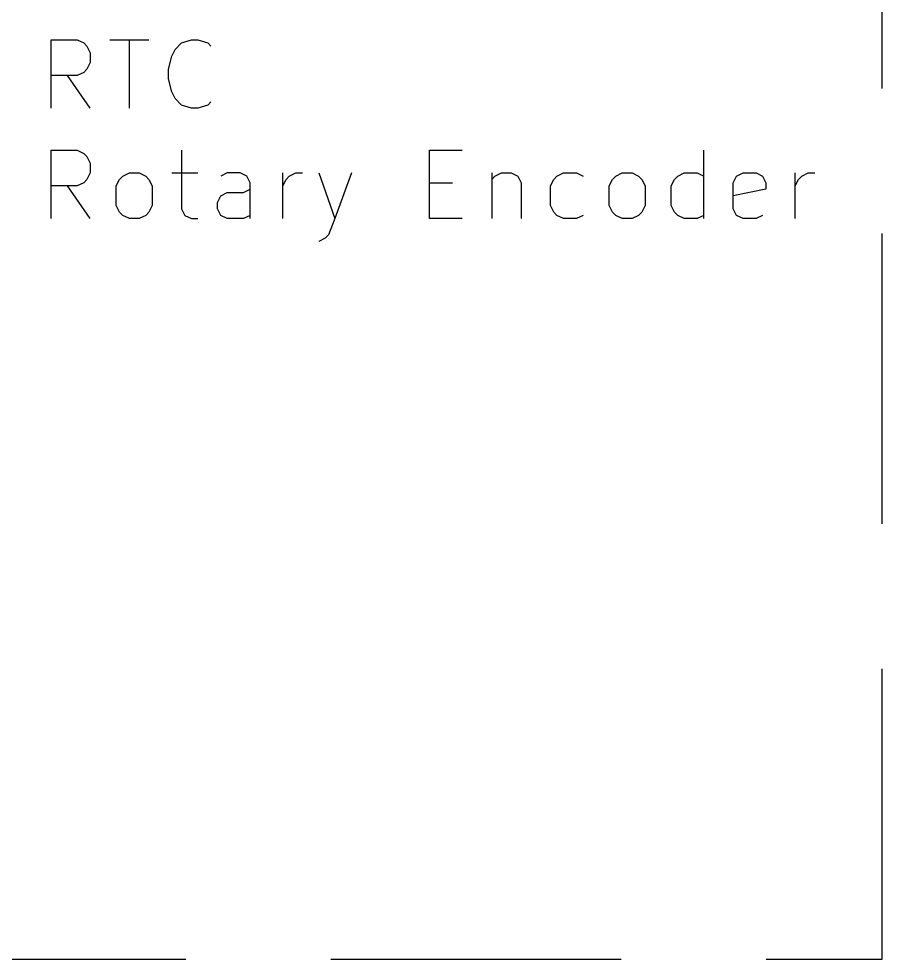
# Model space of a CAD drawing. Extents: x 0.4 to 11.3, y -7.9 to -0.4.
# Drawn here: x 5.262 to 6.75, y -4.35 to -2.73 of the extents above; entities that cross this region are included whole.
import ezdxf

# ---------------------------------------------------------------- set-up
doc = ezdxf.new("R2010")
doc.units = 0
doc.header["$MEASUREMENT"] = 0
doc.linetypes.add('DASHED', pattern=[0.75, 0.5, -0.25])
doc.layers.add('BLUE3', color=171, linetype='CONTINUOUS')

msp = doc.modelspace()

# ---------------------------------------------------------------- linework, layer by layer
at = {"layer": 'BLUE3', "linetype": 'DASHED'}
for p, q in [((6.75, -4.35), (6.75, -0.6)), ((0.55, -4.35), (6.75, -4.35))]:
    msp.add_line(p, q, dxfattribs=at)
at = {"layer": 'BLUE3', "linetype": 'CONTINUOUS'}
for p, q in [((5.3178, -2.884), (5.3178, -2.7659)), ((5.3178, -2.7659), (5.3628, -2.7659)), ((5.3628, -2.7659), (5.3741, -2.7715)), ((5.4191, -2.7659), (5.4866, -2.7659)), ((5.4528, -2.884), (5.4528, -2.7659)), ((5.5428, -2.7715), (5.5597, -2.7659)), ((5.5597, -2.7659), (5.5709, -2.7659)), ((5.5709, -2.7659), (5.5878, -2.7715)), ((5.3741, -2.7715), (5.3797, -2.7772)), ((5.3797, -2.7772), (5.3853, -2.7884)), ((5.5259, -2.794), (5.5316, -2.7828)), ((5.5316, -2.7828), (5.5428, -2.7715)), ((5.5878, -2.7715), (5.5934, -2.7772)), ((5.3853, -2.7884), (5.3853, -2.8053)), ((5.5203, -2.8165), (5.5259, -2.794)), ((5.3797, -2.8165), (5.3741, -2.8222)), ((5.3853, -2.8053), (5.3797, -2.8165)), ((5.5203, -2.8334), (5.5203, -2.8165)), ((5.3628, -2.8278), (5.3178, -2.8278)), ((5.3853, -2.884), (5.346, -2.8278)), ((5.3741, -2.8222), (5.3628, -2.8278)), ((5.5259, -2.8559), (5.5203, -2.8334)), ((5.5316, -2.8672), (5.5259, -2.8559)), ((5.5428, -2.8784), (5.5316, -2.8672)), ((5.5597, -2.884), (5.5428, -2.8784)), ((5.5878, -2.8784), (5.5709, -2.884)), ((5.5934, -2.8728), (5.5878, -2.8784)), ((5.5709, -2.884), (5.5597, -2.884)), ((5.3178, -3.0742), (5.3178, -2.9561)), ((5.3178, -2.9561), (5.3628, -2.9561)), ((5.3628, -2.9561), (5.3741, -2.9617)), ((5.3741, -2.9617), (5.3797, -2.9673)), ((5.5428, -2.9561), (5.5428, -3.0573)), ((5.9702, -3.0742), (5.9702, -2.9561)), ((5.9702, -2.9561), (6.0265, -2.9561)), ((6.4427, -3.0742), (6.4427, -2.9561)), ((5.3797, -2.9673), (5.3853, -2.9786)), ((5.3853, -2.9786), (5.3853, -2.9954)), ((5.3853, -2.9954), (5.3797, -3.0067)), ((5.4416, -3.0011), (5.4528, -2.9954)), ((5.4528, -2.9954), (5.4697, -2.9954)), ((5.4697, -2.9954), (5.4809, -3.0011)), ((5.5259, -2.9954), (5.5709, -2.9954)), ((5.6215, -2.9954), (5.6103, -3.0011)), ((5.644, -2.9954), (5.6215, -2.9954)), ((5.6553, -3.0011), (5.644, -2.9954)), ((5.7172, -3.0742), (5.7172, -2.9954)), ((5.7284, -3.0011), (5.7397, -2.9954)), ((5.7397, -2.9954), (5.7509, -2.9954)), ((5.779, -2.9954), (5.8071, -3.0742)), ((5.8353, -2.9954), (5.8071, -3.0742)), ((6.0771, -2.9954), (6.0771, -3.0742)), ((6.0827, -3.0011), (6.094, -2.9954)), ((6.094, -2.9954), (6.1109, -2.9954)), ((6.1109, -2.9954), (6.1221, -3.0011)), ((6.1896, -3.0011), (6.2008, -2.9954)), ((6.2008, -2.9954), (6.2233, -2.9954)), ((6.2233, -2.9954), (6.2346, -3.0011)), ((6.2908, -3.0011), (6.3021, -2.9954)), ((6.3021, -2.9954), (6.319, -2.9954)), ((6.319, -2.9954), (6.3302, -3.0011)), ((6.3977, -3.0011), (6.4089, -2.9954)), ((6.4089, -2.9954), (6.4314, -2.9954)), ((6.4314, -2.9954), (6.4427, -3.0011)), ((6.4989, -3.0011), (6.5102, -2.9954)), ((6.5102, -2.9954), (6.5327, -2.9954)), ((6.5327, -2.9954), (6.5439, -3.0011)), ((6.6002, -3.0742), (6.6002, -2.9954)), ((6.6114, -3.0011), (6.6227, -2.9954)), ((6.6227, -2.9954), (6.6339, -2.9954)), ((5.3741, -3.0123), (5.3628, -3.0179)), ((5.3797, -3.0067), (5.3741, -3.0123)), ((5.4303, -3.0179), (5.4359, -3.0067)), ((5.4359, -3.0067), (5.4416, -3.0011)), ((5.4809, -3.0011), (5.4866, -3.0067)), ((5.4866, -3.0067), (5.4922, -3.0179)), ((5.6609, -3.0123), (5.6553, -3.0011)), ((5.6609, -3.0742), (5.6609, -3.0123)), ((5.7172, -3.0179), (5.7228, -3.0067)), ((5.7228, -3.0067), (5.7284, -3.0011)), ((5.9702, -3.0123), (6.0096, -3.0123)), ((6.0771, -3.0067), (6.0827, -3.0011)), ((6.1221, -3.0011), (6.1277, -3.0123)), ((6.1277, -3.0123), (6.1277, -3.0742)), ((6.1784, -3.0179), (6.184, -3.0067)), ((6.184, -3.0067), (6.1896, -3.0011)), ((6.2796, -3.0179), (6.2852, -3.0067)), ((6.2852, -3.0067), (6.2908, -3.0011)), ((6.3302, -3.0011), (6.3358, -3.0067)), ((6.3358, -3.0067), (6.3415, -3.0179)), ((6.3864, -3.0179), (6.3921, -3.0067)), ((6.3921, -3.0067), (6.3977, -3.0011)), ((6.4933, -3.0123), (6.4989, -3.0011)), ((6.4933, -3.0573), (6.4933, -3.0123)), ((6.5439, -3.0011), (6.5496, -3.0123)), ((6.5496, -3.0123), (6.5496, -3.0236)), ((6.6002, -3.0179), (6.6058, -3.0067)), ((6.6058, -3.0067), (6.6114, -3.0011)), ((5.3628, -3.0179), (5.3178, -3.0179)), ((5.3853, -3.0742), (5.346, -3.0179)), ((5.4303, -3.0517), (5.4303, -3.0179)), ((5.4922, -3.0179), (5.4922, -3.0517)), ((5.6103, -3.0348), (5.6215, -3.0292)), ((5.6215, -3.0292), (5.6497, -3.0292)), ((5.6497, -3.0292), (5.6609, -3.0236)), ((6.1784, -3.0517), (6.1784, -3.0179)), ((6.2796, -3.0517), (6.2796, -3.0179)), ((6.3415, -3.0179), (6.3415, -3.0517)), ((6.3864, -3.0517), (6.3864, -3.0179)), ((6.5496, -3.0236), (6.4933, -3.0348)), ((5.6047, -3.0461), (5.6103, -3.0348)), ((5.4359, -3.0629), (5.4303, -3.0517)), ((5.4922, -3.0517), (5.4866, -3.0629)), ((5.5428, -3.0573), (5.5484, -3.0686)), ((5.6047, -3.0573), (5.6047, -3.0461)), ((5.6103, -3.0686), (5.6047, -3.0573)), ((6.184, -3.0629), (6.1784, -3.0517)), ((6.2852, -3.0629), (6.2796, -3.0517)), ((6.3415, -3.0517), (6.3358, -3.0629)), ((6.3921, -3.0629), (6.3864, -3.0517)), ((6.4989, -3.0686), (6.4933, -3.0573)), ((5.4416, -3.0686), (5.4359, -3.0629)), ((5.4528, -3.0742), (5.4416, -3.0686)), ((5.4697, -3.0742), (5.4528, -3.0742)), ((5.4809, -3.0686), (5.4697, -3.0742)), ((5.4866, -3.0629), (5.4809, -3.0686)), ((5.5484, -3.0686), (5.5597, -3.0742)), ((5.5597, -3.0742), (5.5709, -3.0742)), ((5.6215, -3.0742), (5.6103, -3.0686)), ((5.6497, -3.0742), (5.6215, -3.0742)), ((5.6609, -3.0686), (5.6497, -3.0742)), ((5.8071, -3.0742), (5.7959, -3.1023)), ((6.0265, -3.0742), (5.9702, -3.0742)), ((6.1896, -3.0686), (6.184, -3.0629)), ((6.2008, -3.0742), (6.1896, -3.0686)), ((6.2233, -3.0742), (6.2008, -3.0742)), ((6.2346, -3.0686), (6.2233, -3.0742)), ((6.2908, -3.0686), (6.2852, -3.0629)), ((6.3021, -3.0742), (6.2908, -3.0686)), ((6.319, -3.0742), (6.3021, -3.0742)), ((6.3302, -3.0686), (6.319, -3.0742)), ((6.3358, -3.0629), (6.3302, -3.0686)), ((6.3977, -3.0686), (6.3921, -3.0629)), ((6.4089, -3.0742), (6.3977, -3.0686)), ((6.4314, -3.0742), (6.4089, -3.0742)), ((6.4427, -3.0686), (6.4314, -3.0742)), ((6.5102, -3.0742), (6.4989, -3.0686)), ((6.5327, -3.0742), (6.5102, -3.0742)), ((6.5439, -3.0686), (6.5327, -3.0742)), ((5.7903, -3.1079), (5.779, -3.1135)), ((5.7959, -3.1023), (5.7903, -3.1079))]:
    msp.add_line(p, q, dxfattribs=at)

doc.saveas('drawing.dxf')
